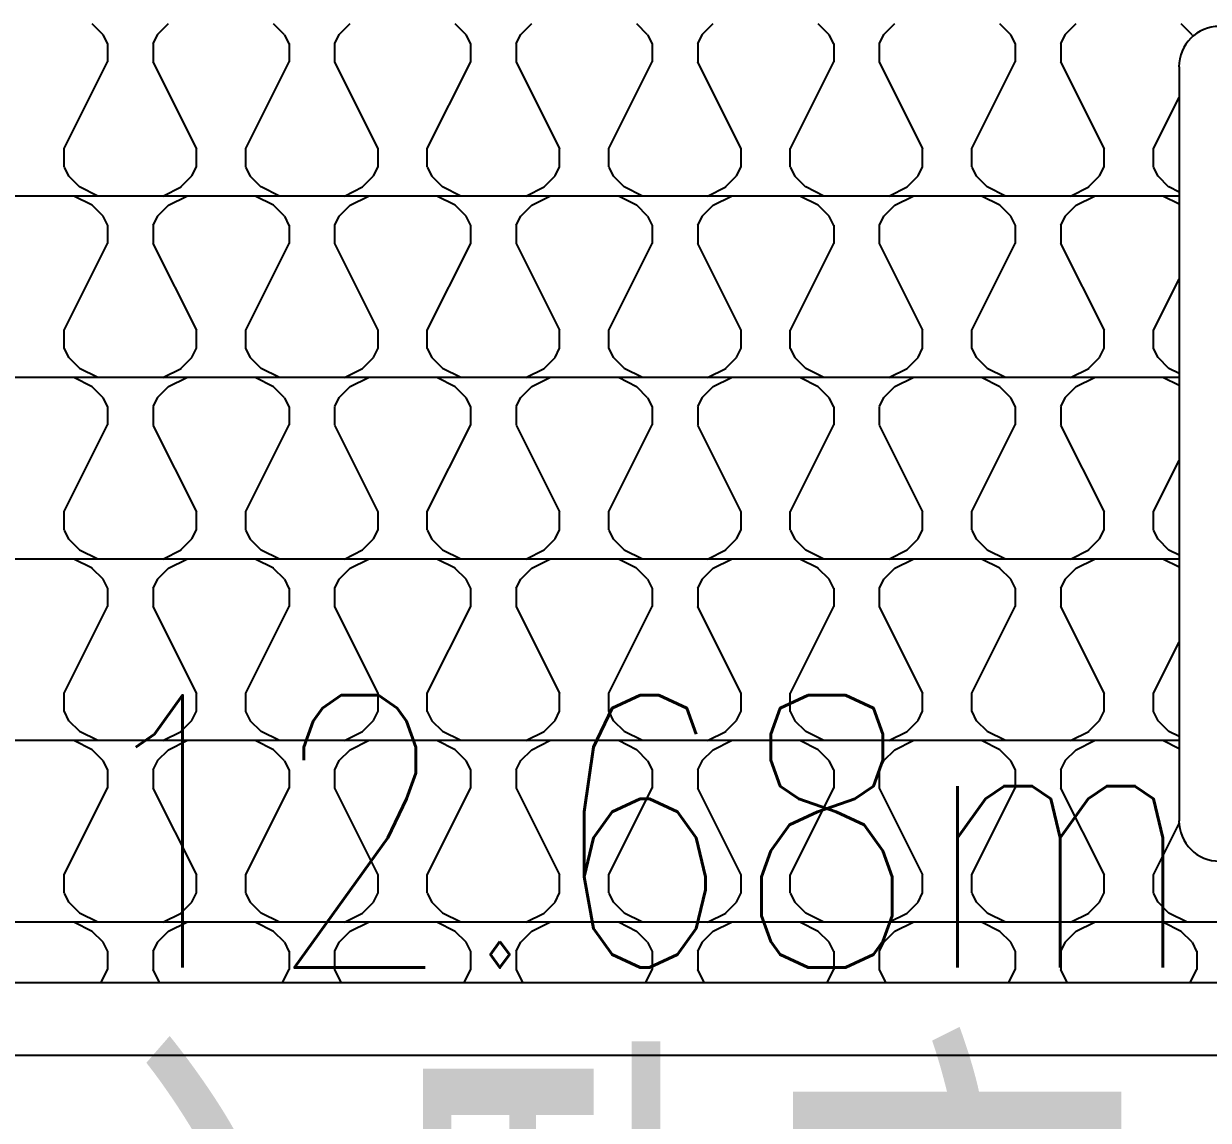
# Model space of a CAD drawing. Header units: millimetres. Extents: x 1143 to 39838, y 578 to 35727.
# Drawn here: x 30366 to 31671, y 25655 to 26863 of the extents above; entities that cross this region are included whole.
import ezdxf
from ezdxf.enums import TextEntityAlignment as Align

# ---------------------------------------------------------------- set-up
doc = ezdxf.new("R2010")
doc.units = ezdxf.units.MM
for name, color, linetype in [('JJ', 8, 'Continuous'), ('PUB_TEXT', 7, 'Continuous'), ('PUB_WINDW', 7, 'Continuous'), ('T', 7, 'Continuous')]:
    doc.layers.add(name, color=color, linetype=linetype)
doc.styles.add('DIM_FONT', font='SIMPLEX', dxfattribs={"width": 0.8})
doc.styles.add('HZ', font='txt', dxfattribs={"width": 0.7, "height": 5, "bigfont": 'hztxt'})
doc.styles.get("Standard").update_dxf_attribs({"font": 'arial.ttf'})

# ---------------------------------------------------------------- blocks, each defined once
blk = doc.blocks.new('A$C2EAD2DD6')
at = {"layer": 'JJ'}
for p, q in [((1890, 1400, -1600), (90, 1400, -1600)), ((1890, 1320, -1600), (90, 1320, -1600)), ((435.6, 1320, -1600), (428.4, 1305.7, -1600)), ((435.6, 1320, -1600), (428.4, 1305.7, -1600)), ((571.1, 1320, -1600), (578.1, 1305.9, -1600)), ((571.1, 1320, -1600), (578.1, 1305.9, -1600)), ((635.6, 1320, -1600), (628.4, 1305.7, -1600)), ((635.6, 1320, -1600), (628.4, 1305.7, -1600)), ((771.1, 1320, -1600), (778.1, 1305.9, -1600)), ((771.1, 1320, -1600), (778.1, 1305.9, -1600)), ((835.6, 1320, -1600), (828.4, 1305.7, -1600)), ((835.6, 1320, -1600), (828.4, 1305.7, -1600)), ((971.1, 1320, -1600), (978.1, 1305.9, -1600)), ((971.1, 1320, -1600), (978.1, 1305.9, -1600)), ((1035.6, 1320, -1600), (1028.4, 1305.7, -1600)), ((1035.6, 1320, -1600), (1028.4, 1305.7, -1600)), ((1171.1, 1320, -1600), (1178.1, 1305.9, -1600)), ((1171.1, 1320, -1600), (1178.1, 1305.9, -1600)), ((1235.6, 1320, -1600), (1228.4, 1305.7, -1600)), ((1235.6, 1320, -1600), (1228.4, 1305.7, -1600)), ((1371.1, 1320, -1600), (1378.1, 1305.9, -1600)), ((1371.1, 1320, -1600), (1378.1, 1305.9, -1600)), ((1435.6, 1320, -1600), (1428.4, 1305.7, -1600)), ((1435.6, 1320, -1600), (1428.4, 1305.7, -1600)), ((1571.1, 1320, -1600), (1578.1, 1305.9, -1600)), ((1571.1, 1320, -1600), (1578.1, 1305.9, -1600)), ((1635.6, 1320, -1600), (1628.4, 1305.7, -1600)), ((1635.6, 1320, -1600), (1628.4, 1305.7, -1600)), ((428.5, 1285.7, -1600), (428.5, 1305.8, -1600)), ((578.3, 1285.7, -1600), (578.3, 1305.8, -1600)), ((628.5, 1285.7, -1600), (628.5, 1305.8, -1600)), ((778.3, 1285.7, -1600), (778.3, 1305.8, -1600)), ((828.5, 1285.7, -1600), (828.5, 1305.8, -1600)), ((978.3, 1285.7, -1600), (978.3, 1305.8, -1600)), ((1028.5, 1285.7, -1600), (1028.5, 1305.8, -1600)), ((1178.3, 1285.7, -1600), (1178.3, 1305.8, -1600)), ((1228.5, 1285.7, -1600), (1228.5, 1305.8, -1600)), ((1378.3, 1285.7, -1600), (1378.3, 1305.8, -1600)), ((1428.5, 1285.7, -1600), (1428.5, 1305.8, -1600)), ((1578.3, 1285.7, -1600), (1578.3, 1305.8, -1600)), ((1628.5, 1285.7, -1600), (1628.5, 1305.8, -1600)), ((428.3, 1285.9, -1600), (433.3, 1275.8, -1600)), ((428.3, 1285.9, -1600), (433.3, 1275.8, -1600)), ((578.2, 1285.6, -1600), (573.2, 1275.6, -1600)), ((578.2, 1285.6, -1600), (573.2, 1275.6, -1600)), ((628.3, 1285.9, -1600), (633.3, 1275.8, -1600)), ((628.3, 1285.9, -1600), (633.3, 1275.8, -1600)), ((778.2, 1285.6, -1600), (773.2, 1275.6, -1600)), ((778.2, 1285.6, -1600), (773.2, 1275.6, -1600)), ((828.3, 1285.9, -1600), (833.3, 1275.8, -1600)), ((828.3, 1285.9, -1600), (833.3, 1275.8, -1600)), ((978.2, 1285.6, -1600), (973.2, 1275.6, -1600)), ((978.2, 1285.6, -1600), (973.2, 1275.6, -1600)), ((1028.3, 1285.9, -1600), (1033.3, 1275.8, -1600)), ((1028.3, 1285.9, -1600), (1033.3, 1275.8, -1600)), ((1178.2, 1285.6, -1600), (1173.2, 1275.6, -1600)), ((1178.2, 1285.6, -1600), (1173.2, 1275.6, -1600)), ((1228.3, 1285.9, -1600), (1233.3, 1275.8, -1600)), ((1228.3, 1285.9, -1600), (1233.3, 1275.8, -1600)), ((1378.2, 1285.6, -1600), (1373.2, 1275.6, -1600)), ((1378.2, 1285.6, -1600), (1373.2, 1275.6, -1600)), ((1428.3, 1285.9, -1600), (1433.3, 1275.8, -1600)), ((1428.3, 1285.9, -1600), (1433.3, 1275.8, -1600)), ((1578.2, 1285.6, -1600), (1573.2, 1275.6, -1600)), ((1578.2, 1285.6, -1600), (1573.2, 1275.6, -1600)), ((1628.3, 1285.9, -1600), (1633.3, 1275.8, -1600)), ((1628.3, 1285.9, -1600), (1633.3, 1275.8, -1600)), ((433.5, 1275.8, -1600), (445.5, 1263.8, -1600)), ((573.3, 1275.6, -1600), (561.2, 1263.6, -1600)), ((633.5, 1275.8, -1600), (645.5, 1263.8, -1600)), ((773.3, 1275.6, -1600), (761.2, 1263.6, -1600)), ((833.5, 1275.8, -1600), (845.5, 1263.8, -1600)), ((973.3, 1275.6, -1600), (961.2, 1263.6, -1600)), ((1033.5, 1275.8, -1600), (1045.5, 1263.8, -1600)), ((1173.3, 1275.6, -1600), (1161.2, 1263.6, -1600)), ((1233.5, 1275.8, -1600), (1245.5, 1263.8, -1600)), ((1373.3, 1275.6, -1600), (1361.2, 1263.6, -1600)), ((1433.5, 1275.8, -1600), (1445.5, 1263.8, -1600)), ((1573.3, 1275.6, -1600), (1561.2, 1263.6, -1600)), ((1633.5, 1275.8, -1600), (1645.5, 1263.8, -1600)), ((377, 1253.6, -1600), (577.1, 1253.6, -1600)), ((439.2, 1253.6, -1600), (459.3, 1243.6, -1600)), ((445.6, 1263.7, -1600), (465.7, 1253.6, -1600)), ((561.2, 1263.6, -1600), (541.1, 1253.6, -1600)), ((567.6, 1253.6, -1600), (547.5, 1243.5, -1600)), ((577.1, 1253.6, -1600), (577.2, 1253.6, -1600)), ((577.2, 1253.6, -1600), (777.3, 1253.6, -1600)), ((639.2, 1253.6, -1600), (659.3, 1243.6, -1600)), ((645.6, 1263.7, -1600), (665.7, 1253.6, -1600)), ((761.2, 1263.6, -1600), (741.1, 1253.6, -1600)), ((767.6, 1253.6, -1600), (747.5, 1243.5, -1600)), ((777.3, 1253.6, -1600), (977.4, 1253.6, -1600)), ((777.3, 1253.6, -1600), (777.3, 1253.6, -1600)), ((839.2, 1253.6, -1600), (859.3, 1243.6, -1600)), ((845.6, 1263.7, -1600), (865.7, 1253.6, -1600)), ((961.2, 1263.6, -1600), (941.1, 1253.6, -1600)), ((967.6, 1253.6, -1600), (947.5, 1243.5, -1600)), ((977.4, 1253.6, -1600), (977.5, 1253.6, -1600)), ((977.5, 1253.6, -1600), (1177.6, 1253.6, -1600)), ((1039.2, 1253.6, -1600), (1059.3, 1243.6, -1600)), ((1045.6, 1263.7, -1600), (1065.7, 1253.6, -1600)), ((1161.2, 1263.6, -1600), (1141.1, 1253.6, -1600)), ((1167.6, 1253.6, -1600), (1147.5, 1243.5, -1600)), ((1177.6, 1253.6, -1600), (1177.7, 1253.6, -1600)), ((1177.7, 1253.6, -1600), (1377.8, 1253.6, -1600)), ((1239.2, 1253.6, -1600), (1259.3, 1243.6, -1600)), ((1245.6, 1263.7, -1600), (1265.7, 1253.6, -1600)), ((1361.2, 1263.6, -1600), (1341.1, 1253.6, -1600)), ((1367.6, 1253.6, -1600), (1347.5, 1243.5, -1600)), ((1377.8, 1253.6, -1600), (1377.9, 1253.6, -1600)), ((1377.9, 1253.6, -1600), (1578, 1253.6, -1600)), ((1439.2, 1253.6, -1600), (1459.3, 1243.6, -1600)), ((1445.6, 1263.7, -1600), (1465.7, 1253.6, -1600)), ((1561.2, 1263.6, -1600), (1541.1, 1253.6, -1600)), ((1567.6, 1253.6, -1600), (1547.5, 1243.5, -1600)), ((1578, 1253.6, -1600), (1578.1, 1253.6, -1600)), ((1578.1, 1253.6, -1600), (1778.2, 1253.6, -1600)), ((1639.2, 1253.6, -1600), (1659.3, 1243.6, -1600)), ((1645.6, 1263.7, -1600), (1665.7, 1253.6, -1600)), ((459.1, 1243.7, -1600), (471.2, 1231.6, -1600)), ((547.6, 1243.5, -1600), (535.5, 1231.4, -1600)), ((659.1, 1243.7, -1600), (671.2, 1231.6, -1600)), ((747.6, 1243.5, -1600), (735.5, 1231.4, -1600)), ((859.1, 1243.7, -1600), (871.2, 1231.6, -1600)), ((947.6, 1243.5, -1600), (935.5, 1231.4, -1600)), ((1059.1, 1243.7, -1600), (1071.2, 1231.6, -1600)), ((1147.6, 1243.5, -1600), (1135.5, 1231.4, -1600)), ((1259.1, 1243.7, -1600), (1271.2, 1231.6, -1600)), ((1347.6, 1243.5, -1600), (1335.5, 1231.4, -1600)), ((1459.1, 1243.7, -1600), (1471.2, 1231.6, -1600)), ((1547.6, 1243.5, -1600), (1535.5, 1231.4, -1600)), ((1659.1, 1243.7, -1600), (1671.2, 1231.6, -1600)), ((471, 1231.6, -1600), (476, 1221.6, -1600)), ((471, 1231.6, -1600), (476, 1221.6, -1600)), ((535.5, 1231.4, -1600), (530.4, 1221.3, -1600)), ((535.5, 1231.4, -1600), (530.4, 1221.3, -1600)), ((671, 1231.6, -1600), (676, 1221.6, -1600)), ((671, 1231.6, -1600), (676, 1221.6, -1600)), ((735.5, 1231.4, -1600), (730.5, 1221.3, -1600)), ((735.5, 1231.4, -1600), (730.5, 1221.3, -1600)), ((871, 1231.6, -1600), (876, 1221.6, -1600)), ((871, 1231.6, -1600), (876, 1221.6, -1600)), ((935.5, 1231.4, -1600), (930.5, 1221.3, -1600)), ((935.5, 1231.4, -1600), (930.5, 1221.3, -1600)), ((1071, 1231.6, -1600), (1076, 1221.6, -1600)), ((1071, 1231.6, -1600), (1076, 1221.6, -1600)), ((1135.5, 1231.4, -1600), (1130.5, 1221.3, -1600)), ((1135.5, 1231.4, -1600), (1130.5, 1221.3, -1600)), ((1271, 1231.6, -1600), (1276, 1221.6, -1600)), ((1271, 1231.6, -1600), (1276, 1221.6, -1600)), ((1335.5, 1231.4, -1600), (1330.5, 1221.3, -1600)), ((1335.5, 1231.4, -1600), (1330.5, 1221.3, -1600)), ((1471, 1231.6, -1600), (1476, 1221.6, -1600)), ((1471, 1231.6, -1600), (1476, 1221.6, -1600)), ((1535.5, 1231.4, -1600), (1530.5, 1221.3, -1600)), ((1535.5, 1231.4, -1600), (1530.5, 1221.3, -1600)), ((1671, 1231.6, -1600), (1676, 1221.6, -1600)), ((1671, 1231.6, -1600), (1676, 1221.6, -1600)), ((476.3, 1221.4, -1600), (476.3, 1201.3, -1600)), ((530.5, 1221.4, -1600), (530.5, 1201.3, -1600)), ((676.3, 1221.4, -1600), (676.3, 1201.3, -1600)), ((730.5, 1221.4, -1600), (730.5, 1201.3, -1600)), ((876.3, 1221.4, -1600), (876.3, 1201.3, -1600)), ((930.5, 1221.4, -1600), (930.5, 1201.3, -1600)), ((1076.3, 1221.4, -1600), (1076.3, 1201.3, -1600)), ((1130.5, 1221.4, -1600), (1130.5, 1201.3, -1600)), ((1276.3, 1221.4, -1600), (1276.3, 1201.3, -1600)), ((1330.5, 1221.4, -1600), (1330.5, 1201.3, -1600)), ((1476.3, 1221.4, -1600), (1476.3, 1201.3, -1600)), ((1530.5, 1221.4, -1600), (1530.5, 1201.3, -1600)), ((1676.3, 1221.4, -1600), (1676.3, 1201.3, -1600)), ((476.2, 1201.3, -1600), (447.9, 1144.8, -1600)), ((476.2, 1201.3, -1600), (447.9, 1144.8, -1600)), ((530.3, 1201.5, -1600), (578.1, 1105.9, -1600)), ((530.3, 1201.5, -1600), (578.1, 1105.9, -1600)), ((676.2, 1201.3, -1600), (628.4, 1105.7, -1600)), ((676.2, 1201.3, -1600), (628.4, 1105.7, -1600)), ((730.3, 1201.5, -1600), (778.1, 1105.9, -1600)), ((730.3, 1201.5, -1600), (778.1, 1105.9, -1600)), ((876.2, 1201.3, -1600), (828.4, 1105.7, -1600)), ((876.2, 1201.3, -1600), (828.4, 1105.7, -1600)), ((930.3, 1201.5, -1600), (978.1, 1105.9, -1600)), ((930.3, 1201.5, -1600), (978.1, 1105.9, -1600)), ((1076.2, 1201.3, -1600), (1028.4, 1105.7, -1600)), ((1076.2, 1201.3, -1600), (1028.4, 1105.7, -1600)), ((1130.3, 1201.5, -1600), (1178.1, 1105.9, -1600)), ((1130.3, 1201.5, -1600), (1178.1, 1105.9, -1600)), ((1276.2, 1201.3, -1600), (1228.4, 1105.7, -1600)), ((1276.2, 1201.3, -1600), (1228.4, 1105.7, -1600)), ((1330.3, 1201.5, -1600), (1378.1, 1105.9, -1600)), ((1330.3, 1201.5, -1600), (1378.1, 1105.9, -1600)), ((1476.2, 1201.3, -1600), (1428.4, 1105.7, -1600)), ((1476.2, 1201.3, -1600), (1428.4, 1105.7, -1600)), ((1530.3, 1201.5, -1600), (1578.1, 1105.9, -1600)), ((1530.3, 1201.5, -1600), (1578.1, 1105.9, -1600)), ((1676.2, 1201.3, -1600), (1628.4, 1105.7, -1600)), ((1676.2, 1201.3, -1600), (1628.4, 1105.7, -1600)), ((448, 311.3, -1600), (448, 1141.8, -1600)), ((578.3, 1085.7, -1600), (578.3, 1105.8, -1600)), ((628.5, 1085.7, -1600), (628.5, 1105.8, -1600)), ((778.3, 1085.7, -1600), (778.3, 1105.8, -1600)), ((828.5, 1085.7, -1600), (828.5, 1105.8, -1600)), ((978.3, 1085.7, -1600), (978.3, 1105.8, -1600)), ((1028.5, 1085.7, -1600), (1028.5, 1105.8, -1600)), ((1178.3, 1085.7, -1600), (1178.3, 1105.8, -1600)), ((1228.5, 1085.7, -1600), (1228.5, 1105.8, -1600)), ((1378.3, 1085.7, -1600), (1378.3, 1105.8, -1600)), ((1428.5, 1085.7, -1600), (1428.5, 1105.8, -1600)), ((1578.3, 1085.7, -1600), (1578.3, 1105.8, -1600)), ((1628.5, 1085.7, -1600), (1628.5, 1105.8, -1600)), ((578.2, 1085.6, -1600), (573.2, 1075.6, -1600)), ((578.2, 1085.6, -1600), (573.2, 1075.6, -1600)), ((628.3, 1085.9, -1600), (633.3, 1075.8, -1600)), ((628.3, 1085.9, -1600), (633.3, 1075.8, -1600)), ((778.2, 1085.6, -1600), (773.2, 1075.6, -1600)), ((778.2, 1085.6, -1600), (773.2, 1075.6, -1600)), ((828.3, 1085.9, -1600), (833.3, 1075.8, -1600)), ((828.3, 1085.9, -1600), (833.3, 1075.8, -1600)), ((978.2, 1085.6, -1600), (973.2, 1075.6, -1600)), ((978.2, 1085.6, -1600), (973.2, 1075.6, -1600)), ((1028.3, 1085.9, -1600), (1033.3, 1075.8, -1600)), ((1028.3, 1085.9, -1600), (1033.3, 1075.8, -1600)), ((1178.2, 1085.6, -1600), (1173.2, 1075.6, -1600)), ((1178.2, 1085.6, -1600), (1173.2, 1075.6, -1600)), ((1228.3, 1085.9, -1600), (1233.3, 1075.8, -1600)), ((1228.3, 1085.9, -1600), (1233.3, 1075.8, -1600)), ((1378.2, 1085.6, -1600), (1373.2, 1075.6, -1600)), ((1378.2, 1085.6, -1600), (1373.2, 1075.6, -1600)), ((1428.3, 1085.9, -1600), (1433.3, 1075.8, -1600)), ((1428.3, 1085.9, -1600), (1433.3, 1075.8, -1600)), ((1578.2, 1085.6, -1600), (1573.2, 1075.6, -1600)), ((1578.2, 1085.6, -1600), (1573.2, 1075.6, -1600)), ((1628.3, 1085.9, -1600), (1633.3, 1075.8, -1600)), ((1628.3, 1085.9, -1600), (1633.3, 1075.8, -1600)), ((573.3, 1075.6, -1600), (561.2, 1063.6, -1600)), ((633.5, 1075.8, -1600), (645.5, 1063.8, -1600)), ((773.3, 1075.6, -1600), (761.2, 1063.6, -1600)), ((833.5, 1075.8, -1600), (845.5, 1063.8, -1600)), ((973.3, 1075.6, -1600), (961.2, 1063.6, -1600)), ((1033.5, 1075.8, -1600), (1045.5, 1063.8, -1600)), ((1173.3, 1075.6, -1600), (1161.2, 1063.6, -1600)), ((1233.5, 1075.8, -1600), (1245.5, 1063.8, -1600)), ((1373.3, 1075.6, -1600), (1361.2, 1063.6, -1600)), ((1433.5, 1075.8, -1600), (1445.5, 1063.8, -1600)), ((1573.3, 1075.6, -1600), (1561.2, 1063.6, -1600)), ((1633.5, 1075.8, -1600), (1645.5, 1063.8, -1600)), ((448, 1062.5, -1600), (465.7, 1053.6, -1600)), ((561.2, 1063.6, -1600), (541.1, 1053.6, -1600)), ((645.6, 1063.7, -1600), (665.7, 1053.6, -1600)), ((761.2, 1063.6, -1600), (741.1, 1053.6, -1600)), ((845.6, 1063.7, -1600), (865.7, 1053.6, -1600)), ((961.2, 1063.6, -1600), (941.1, 1053.6, -1600)), ((1045.6, 1063.7, -1600), (1065.7, 1053.6, -1600)), ((1161.2, 1063.6, -1600), (1141.1, 1053.6, -1600)), ((1245.6, 1063.7, -1600), (1265.7, 1053.6, -1600)), ((1361.2, 1063.6, -1600), (1341.1, 1053.6, -1600)), ((1445.6, 1063.7, -1600), (1465.7, 1053.6, -1600)), ((1561.2, 1063.6, -1600), (1541.1, 1053.6, -1600)), ((1645.6, 1063.7, -1600), (1665.7, 1053.6, -1600)), ((448, 1053.6, -1600), (577.1, 1053.6, -1600)), ((448, 1049.2, -1600), (459.3, 1043.6, -1600)), ((567.6, 1053.6, -1600), (547.5, 1043.5, -1600)), ((577.1, 1053.6, -1600), (577.2, 1053.6, -1600)), ((577.2, 1053.6, -1600), (777.3, 1053.6, -1600)), ((639.2, 1053.6, -1600), (659.3, 1043.6, -1600)), ((767.6, 1053.6, -1600), (747.5, 1043.5, -1600)), ((777.3, 1053.6, -1600), (977.4, 1053.6, -1600)), ((777.3, 1053.6, -1600), (777.3, 1053.6, -1600)), ((839.2, 1053.6, -1600), (859.3, 1043.6, -1600)), ((967.6, 1053.6, -1600), (947.5, 1043.5, -1600)), ((977.4, 1053.6, -1600), (977.5, 1053.6, -1600)), ((977.5, 1053.6, -1600), (1177.6, 1053.6, -1600)), ((1039.2, 1053.6, -1600), (1059.3, 1043.6, -1600)), ((1167.6, 1053.6, -1600), (1147.5, 1043.5, -1600)), ((1177.6, 1053.6, -1600), (1177.7, 1053.6, -1600)), ((1177.7, 1053.6, -1600), (1377.8, 1053.6, -1600)), ((1239.2, 1053.6, -1600), (1259.3, 1043.6, -1600)), ((1367.6, 1053.6, -1600), (1347.5, 1043.5, -1600)), ((1377.8, 1053.6, -1600), (1377.9, 1053.6, -1600)), ((1377.9, 1053.6, -1600), (1578, 1053.6, -1600)), ((1439.2, 1053.6, -1600), (1459.3, 1043.6, -1600)), ((1567.6, 1053.6, -1600), (1547.5, 1043.5, -1600)), ((1578, 1053.6, -1600), (1578.1, 1053.6, -1600)), ((1578.1, 1053.6, -1600), (1778.2, 1053.6, -1600)), ((1639.2, 1053.6, -1600), (1659.3, 1043.6, -1600)), ((459.1, 1043.7, -1600), (471.2, 1031.6, -1600)), ((471, 1031.6, -1600), (476, 1021.6, -1600)), ((471, 1031.6, -1600), (476, 1021.6, -1600)), ((535.5, 1031.4, -1600), (530.4, 1021.3, -1600)), ((535.5, 1031.4, -1600), (530.4, 1021.3, -1600)), ((547.6, 1043.5, -1600), (535.5, 1031.4, -1600)), ((659.1, 1043.7, -1600), (671.2, 1031.6, -1600)), ((671, 1031.6, -1600), (676, 1021.6, -1600)), ((671, 1031.6, -1600), (676, 1021.6, -1600)), ((735.5, 1031.4, -1600), (730.5, 1021.3, -1600)), ((735.5, 1031.4, -1600), (730.5, 1021.3, -1600)), ((747.6, 1043.5, -1600), (735.5, 1031.4, -1600)), ((859.1, 1043.7, -1600), (871.2, 1031.6, -1600)), ((871, 1031.6, -1600), (876, 1021.6, -1600)), ((871, 1031.6, -1600), (876, 1021.6, -1600)), ((935.5, 1031.4, -1600), (930.5, 1021.3, -1600)), ((935.5, 1031.4, -1600), (930.5, 1021.3, -1600)), ((947.6, 1043.5, -1600), (935.5, 1031.4, -1600)), ((1059.1, 1043.7, -1600), (1071.2, 1031.6, -1600)), ((1071, 1031.6, -1600), (1076, 1021.6, -1600)), ((1071, 1031.6, -1600), (1076, 1021.6, -1600)), ((1135.5, 1031.4, -1600), (1130.5, 1021.3, -1600)), ((1135.5, 1031.4, -1600), (1130.5, 1021.3, -1600)), ((1147.6, 1043.5, -1600), (1135.5, 1031.4, -1600)), ((1259.1, 1043.7, -1600), (1271.2, 1031.6, -1600)), ((1271, 1031.6, -1600), (1276, 1021.6, -1600)), ((1271, 1031.6, -1600), (1276, 1021.6, -1600)), ((1335.5, 1031.4, -1600), (1330.5, 1021.3, -1600)), ((1335.5, 1031.4, -1600), (1330.5, 1021.3, -1600)), ((1347.6, 1043.5, -1600), (1335.5, 1031.4, -1600)), ((1459.1, 1043.7, -1600), (1471.2, 1031.6, -1600)), ((1471, 1031.6, -1600), (1476, 1021.6, -1600)), ((1471, 1031.6, -1600), (1476, 1021.6, -1600)), ((1535.5, 1031.4, -1600), (1530.5, 1021.3, -1600)), ((1535.5, 1031.4, -1600), (1530.5, 1021.3, -1600)), ((1547.6, 1043.5, -1600), (1535.5, 1031.4, -1600)), ((1659.1, 1043.7, -1600), (1671.2, 1031.6, -1600)), ((1671, 1031.6, -1600), (1676, 1021.6, -1600)), ((1671, 1031.6, -1600), (1676, 1021.6, -1600)), ((476.3, 1021.4, -1600), (476.3, 1001.3, -1600)), ((530.5, 1021.4, -1600), (530.5, 1001.3, -1600)), ((676.3, 1021.4, -1600), (676.3, 1001.3, -1600)), ((730.5, 1021.4, -1600), (730.5, 1001.3, -1600)), ((876.3, 1021.4, -1600), (876.3, 1001.3, -1600)), ((930.5, 1021.4, -1600), (930.5, 1001.3, -1600)), ((1076.3, 1021.4, -1600), (1076.3, 1001.3, -1600)), ((1130.5, 1021.4, -1600), (1130.5, 1001.3, -1600)), ((1276.3, 1021.4, -1600), (1276.3, 1001.3, -1600)), ((1330.5, 1021.4, -1600), (1330.5, 1001.3, -1600)), ((1476.3, 1021.4, -1600), (1476.3, 1001.3, -1600)), ((1530.5, 1021.4, -1600), (1530.5, 1001.3, -1600)), ((1676.3, 1021.4, -1600), (1676.3, 1001.3, -1600)), ((476.2, 1001.3, -1600), (448, 945, -1600)), ((476.2, 1001.3, -1600), (448, 945, -1600)), ((530.3, 1001.5, -1600), (578.1, 905.9, -1600)), ((530.3, 1001.5, -1600), (578.1, 905.9, -1600)), ((676.2, 1001.3, -1600), (628.4, 905.7, -1600)), ((676.2, 1001.3, -1600), (628.4, 905.7, -1600)), ((730.3, 1001.5, -1600), (778.1, 905.9, -1600)), ((730.3, 1001.5, -1600), (778.1, 905.9, -1600)), ((876.2, 1001.3, -1600), (828.4, 905.7, -1600)), ((876.2, 1001.3, -1600), (828.4, 905.7, -1600)), ((930.3, 1001.5, -1600), (978.1, 905.9, -1600)), ((930.3, 1001.5, -1600), (978.1, 905.9, -1600)), ((1076.2, 1001.3, -1600), (1028.4, 905.7, -1600)), ((1076.2, 1001.3, -1600), (1028.4, 905.7, -1600)), ((1130.3, 1001.5, -1600), (1178.1, 905.9, -1600)), ((1130.3, 1001.5, -1600), (1178.1, 905.9, -1600)), ((1276.2, 1001.3, -1600), (1228.4, 905.7, -1600)), ((1276.2, 1001.3, -1600), (1228.4, 905.7, -1600)), ((1330.3, 1001.5, -1600), (1378.1, 905.9, -1600)), ((1330.3, 1001.5, -1600), (1378.1, 905.9, -1600)), ((1476.2, 1001.3, -1600), (1428.4, 905.7, -1600)), ((1476.2, 1001.3, -1600), (1428.4, 905.7, -1600)), ((1530.3, 1001.5, -1600), (1578.1, 905.9, -1600)), ((1530.3, 1001.5, -1600), (1578.1, 905.9, -1600)), ((1676.2, 1001.3, -1600), (1628.4, 905.7, -1600)), ((1676.2, 1001.3, -1600), (1628.4, 905.7, -1600)), ((578.3, 885.7, -1600), (578.3, 905.8, -1600)), ((628.5, 885.7, -1600), (628.5, 905.8, -1600)), ((778.3, 885.7, -1600), (778.3, 905.8, -1600)), ((828.5, 885.7, -1600), (828.5, 905.8, -1600)), ((978.3, 885.7, -1600), (978.3, 905.8, -1600)), ((1028.5, 885.7, -1600), (1028.5, 905.8, -1600)), ((1178.3, 885.7, -1600), (1178.3, 905.8, -1600)), ((1228.5, 885.7, -1600), (1228.5, 905.8, -1600)), ((1378.3, 885.7, -1600), (1378.3, 905.8, -1600)), ((1428.5, 885.7, -1600), (1428.5, 905.8, -1600)), ((1578.3, 885.7, -1600), (1578.3, 905.8, -1600)), ((1628.5, 885.7, -1600), (1628.5, 905.8, -1600)), ((573.3, 875.6, -1600), (561.2, 863.6, -1600)), ((578.2, 885.6, -1600), (573.2, 875.6, -1600)), ((578.2, 885.6, -1600), (573.2, 875.6, -1600)), ((628.3, 885.9, -1600), (633.3, 875.8, -1600)), ((628.3, 885.9, -1600), (633.3, 875.8, -1600)), ((633.5, 875.8, -1600), (645.5, 863.8, -1600)), ((773.3, 875.6, -1600), (761.2, 863.6, -1600)), ((778.2, 885.6, -1600), (773.2, 875.6, -1600)), ((778.2, 885.6, -1600), (773.2, 875.6, -1600)), ((828.3, 885.9, -1600), (833.3, 875.8, -1600)), ((828.3, 885.9, -1600), (833.3, 875.8, -1600)), ((833.5, 875.8, -1600), (845.5, 863.8, -1600)), ((973.3, 875.6, -1600), (961.2, 863.6, -1600)), ((978.2, 885.6, -1600), (973.2, 875.6, -1600)), ((978.2, 885.6, -1600), (973.2, 875.6, -1600)), ((1028.3, 885.9, -1600), (1033.3, 875.8, -1600)), ((1028.3, 885.9, -1600), (1033.3, 875.8, -1600)), ((1033.5, 875.8, -1600), (1045.5, 863.8, -1600)), ((1173.3, 875.6, -1600), (1161.2, 863.6, -1600)), ((1178.2, 885.6, -1600), (1173.2, 875.6, -1600)), ((1178.2, 885.6, -1600), (1173.2, 875.6, -1600)), ((1228.3, 885.9, -1600), (1233.3, 875.8, -1600)), ((1228.3, 885.9, -1600), (1233.3, 875.8, -1600)), ((1233.5, 875.8, -1600), (1245.5, 863.8, -1600)), ((1373.3, 875.6, -1600), (1361.2, 863.6, -1600)), ((1378.2, 885.6, -1600), (1373.2, 875.6, -1600)), ((1378.2, 885.6, -1600), (1373.2, 875.6, -1600)), ((1428.3, 885.9, -1600), (1433.3, 875.8, -1600)), ((1428.3, 885.9, -1600), (1433.3, 875.8, -1600)), ((1433.5, 875.8, -1600), (1445.5, 863.8, -1600)), ((1573.3, 875.6, -1600), (1561.2, 863.6, -1600)), ((1578.2, 885.6, -1600), (1573.2, 875.6, -1600)), ((1578.2, 885.6, -1600), (1573.2, 875.6, -1600)), ((1628.3, 885.9, -1600), (1633.3, 875.8, -1600)), ((1628.3, 885.9, -1600), (1633.3, 875.8, -1600)), ((1633.5, 875.8, -1600), (1645.5, 863.8, -1600)), ((448, 862.5, -1600), (465.7, 853.6, -1600)), ((561.2, 863.6, -1600), (541.1, 853.6, -1600)), ((645.6, 863.7, -1600), (665.7, 853.6, -1600)), ((761.2, 863.6, -1600), (741.1, 853.6, -1600)), ((845.6, 863.7, -1600), (865.7, 853.6, -1600)), ((961.2, 863.6, -1600), (941.1, 853.6, -1600)), ((1045.6, 863.7, -1600), (1065.7, 853.6, -1600)), ((1161.2, 863.6, -1600), (1141.1, 853.6, -1600)), ((1245.6, 863.7, -1600), (1265.7, 853.6, -1600)), ((1361.2, 863.6, -1600), (1341.1, 853.6, -1600)), ((1445.6, 863.7, -1600), (1465.7, 853.6, -1600)), ((1561.2, 863.6, -1600), (1541.1, 853.6, -1600)), ((1645.6, 863.7, -1600), (1665.7, 853.6, -1600)), ((448, 853.6, -1600), (577.1, 853.6, -1600)), ((448, 849.2, -1600), (459.3, 843.6, -1600)), ((567.6, 853.6, -1600), (547.5, 843.5, -1600)), ((577.1, 853.6, -1600), (577.2, 853.6, -1600)), ((577.2, 853.6, -1600), (777.3, 853.6, -1600)), ((639.2, 853.6, -1600), (659.3, 843.6, -1600)), ((767.6, 853.6, -1600), (747.5, 843.5, -1600)), ((777.3, 853.6, -1600), (977.4, 853.6, -1600)), ((777.3, 853.6, -1600), (777.3, 853.6, -1600)), ((839.2, 853.6, -1600), (859.3, 843.6, -1600)), ((967.6, 853.6, -1600), (947.5, 843.5, -1600)), ((977.4, 853.6, -1600), (977.5, 853.6, -1600)), ((977.5, 853.6, -1600), (1177.6, 853.6, -1600)), ((1039.2, 853.6, -1600), (1059.3, 843.6, -1600)), ((1167.6, 853.6, -1600), (1147.5, 843.5, -1600)), ((1177.6, 853.6, -1600), (1177.7, 853.6, -1600)), ((1177.7, 853.6, -1600), (1377.8, 853.6, -1600)), ((1239.2, 853.6, -1600), (1259.3, 843.6, -1600)), ((1367.6, 853.6, -1600), (1347.5, 843.5, -1600)), ((1377.8, 853.6, -1600), (1377.9, 853.6, -1600)), ((1377.9, 853.6, -1600), (1578, 853.6, -1600)), ((1439.2, 853.6, -1600), (1459.3, 843.6, -1600)), ((1567.6, 853.6, -1600), (1547.5, 843.5, -1600)), ((1578, 853.6, -1600), (1578.1, 853.6, -1600)), ((1578.1, 853.6, -1600), (1778.2, 853.6, -1600)), ((1639.2, 853.6, -1600), (1659.3, 843.6, -1600)), ((459.1, 843.7, -1600), (471.2, 831.6, -1600)), ((547.6, 843.5, -1600), (535.5, 831.4, -1600)), ((659.1, 843.7, -1600), (671.2, 831.6, -1600)), ((747.6, 843.5, -1600), (735.5, 831.4, -1600)), ((859.1, 843.7, -1600), (871.2, 831.6, -1600)), ((947.6, 843.5, -1600), (935.5, 831.4, -1600)), ((1059.1, 843.7, -1600), (1071.2, 831.6, -1600)), ((1147.6, 843.5, -1600), (1135.5, 831.4, -1600)), ((1259.1, 843.7, -1600), (1271.2, 831.6, -1600)), ((1347.6, 843.5, -1600), (1335.5, 831.4, -1600)), ((1459.1, 843.7, -1600), (1471.2, 831.6, -1600)), ((1547.6, 843.5, -1600), (1535.5, 831.4, -1600)), ((1659.1, 843.7, -1600), (1671.2, 831.6, -1600)), ((471, 831.6, -1600), (476, 821.6, -1600)), ((471, 831.6, -1600), (476, 821.6, -1600)), ((535.5, 831.4, -1600), (530.4, 821.3, -1600)), ((535.5, 831.4, -1600), (530.4, 821.3, -1600)), ((671, 831.6, -1600), (676, 821.6, -1600)), ((671, 831.6, -1600), (676, 821.6, -1600)), ((735.5, 831.4, -1600), (730.5, 821.3, -1600)), ((735.5, 831.4, -1600), (730.5, 821.3, -1600)), ((871, 831.6, -1600), (876, 821.6, -1600)), ((871, 831.6, -1600), (876, 821.6, -1600)), ((935.5, 831.4, -1600), (930.5, 821.3, -1600)), ((935.5, 831.4, -1600), (930.5, 821.3, -1600)), ((1071, 831.6, -1600), (1076, 821.6, -1600)), ((1071, 831.6, -1600), (1076, 821.6, -1600)), ((1135.5, 831.4, -1600), (1130.5, 821.3, -1600)), ((1135.5, 831.4, -1600), (1130.5, 821.3, -1600)), ((1271, 831.6, -1600), (1276, 821.6, -1600)), ((1271, 831.6, -1600), (1276, 821.6, -1600)), ((1335.5, 831.4, -1600), (1330.5, 821.3, -1600)), ((1335.5, 831.4, -1600), (1330.5, 821.3, -1600)), ((1471, 831.6, -1600), (1476, 821.6, -1600)), ((1471, 831.6, -1600), (1476, 821.6, -1600)), ((1535.5, 831.4, -1600), (1530.5, 821.3, -1600)), ((1535.5, 831.4, -1600), (1530.5, 821.3, -1600)), ((1671, 831.6, -1600), (1676, 821.6, -1600)), ((1671, 831.6, -1600), (1676, 821.6, -1600)), ((476.3, 821.4, -1600), (476.3, 801.3, -1600)), ((530.5, 821.4, -1600), (530.5, 801.3, -1600)), ((676.3, 821.4, -1600), (676.3, 801.3, -1600)), ((730.5, 821.4, -1600), (730.5, 801.3, -1600)), ((876.3, 821.4, -1600), (876.3, 801.3, -1600)), ((930.5, 821.4, -1600), (930.5, 801.3, -1600)), ((1076.3, 821.4, -1600), (1076.3, 801.3, -1600)), ((1130.5, 821.4, -1600), (1130.5, 801.3, -1600)), ((1276.3, 821.4, -1600), (1276.3, 801.3, -1600)), ((1330.5, 821.4, -1600), (1330.5, 801.3, -1600)), ((1476.3, 821.4, -1600), (1476.3, 801.3, -1600)), ((1530.5, 821.4, -1600), (1530.5, 801.3, -1600)), ((1676.3, 821.4, -1600), (1676.3, 801.3, -1600)), ((476.2, 801.3, -1600), (448, 745, -1600)), ((476.2, 801.3, -1600), (448, 745, -1600)), ((530.3, 801.5, -1600), (578.1, 705.9, -1600)), ((530.3, 801.5, -1600), (578.1, 705.9, -1600)), ((676.2, 801.3, -1600), (628.4, 705.7, -1600)), ((676.2, 801.3, -1600), (628.4, 705.7, -1600)), ((730.3, 801.5, -1600), (778.1, 705.9, -1600)), ((730.3, 801.5, -1600), (778.1, 705.9, -1600)), ((876.2, 801.3, -1600), (828.4, 705.7, -1600)), ((876.2, 801.3, -1600), (828.4, 705.7, -1600)), ((930.3, 801.5, -1600), (978.1, 705.9, -1600)), ((930.3, 801.5, -1600), (978.1, 705.9, -1600)), ((1076.2, 801.3, -1600), (1028.4, 705.7, -1600)), ((1076.2, 801.3, -1600), (1028.4, 705.7, -1600)), ((1130.3, 801.5, -1600), (1178.1, 705.9, -1600)), ((1130.3, 801.5, -1600), (1178.1, 705.9, -1600)), ((1276.2, 801.3, -1600), (1228.4, 705.7, -1600)), ((1276.2, 801.3, -1600), (1228.4, 705.7, -1600)), ((1330.3, 801.5, -1600), (1378.1, 705.9, -1600)), ((1330.3, 801.5, -1600), (1378.1, 705.9, -1600)), ((1476.2, 801.3, -1600), (1428.4, 705.7, -1600)), ((1476.2, 801.3, -1600), (1428.4, 705.7, -1600)), ((1530.3, 801.5, -1600), (1578.1, 705.9, -1600)), ((1530.3, 801.5, -1600), (1578.1, 705.9, -1600)), ((1676.2, 801.3, -1600), (1628.4, 705.7, -1600)), ((1676.2, 801.3, -1600), (1628.4, 705.7, -1600)), ((578.3, 685.7, -1600), (578.3, 705.8, -1600)), ((628.5, 685.7, -1600), (628.5, 705.8, -1600)), ((778.3, 685.7, -1600), (778.3, 705.8, -1600)), ((828.5, 685.7, -1600), (828.5, 705.8, -1600)), ((978.3, 685.7, -1600), (978.3, 705.8, -1600)), ((1028.5, 685.7, -1600), (1028.5, 705.8, -1600)), ((1178.3, 685.7, -1600), (1178.3, 705.8, -1600)), ((1228.5, 685.7, -1600), (1228.5, 705.8, -1600)), ((1378.3, 685.7, -1600), (1378.3, 705.8, -1600)), ((1428.5, 685.7, -1600), (1428.5, 705.8, -1600)), ((1578.3, 685.7, -1600), (1578.3, 705.8, -1600)), ((1628.5, 685.7, -1600), (1628.5, 705.8, -1600)), ((578.2, 685.6, -1600), (573.2, 675.6, -1600)), ((578.2, 685.6, -1600), (573.2, 675.6, -1600)), ((628.3, 685.9, -1600), (633.3, 675.8, -1600)), ((628.3, 685.9, -1600), (633.3, 675.8, -1600)), ((778.2, 685.6, -1600), (773.2, 675.6, -1600)), ((778.2, 685.6, -1600), (773.2, 675.6, -1600)), ((828.3, 685.9, -1600), (833.3, 675.8, -1600)), ((828.3, 685.9, -1600), (833.3, 675.8, -1600)), ((978.2, 685.6, -1600), (973.2, 675.6, -1600)), ((978.2, 685.6, -1600), (973.2, 675.6, -1600)), ((1028.3, 685.9, -1600), (1033.3, 675.8, -1600)), ((1028.3, 685.9, -1600), (1033.3, 675.8, -1600)), ((1178.2, 685.6, -1600), (1173.2, 675.6, -1600)), ((1178.2, 685.6, -1600), (1173.2, 675.6, -1600)), ((1228.3, 685.9, -1600), (1233.3, 675.8, -1600)), ((1228.3, 685.9, -1600), (1233.3, 675.8, -1600)), ((1378.2, 685.6, -1600), (1373.2, 675.6, -1600)), ((1378.2, 685.6, -1600), (1373.2, 675.6, -1600)), ((1428.3, 685.9, -1600), (1433.3, 675.8, -1600)), ((1428.3, 685.9, -1600), (1433.3, 675.8, -1600)), ((1578.2, 685.6, -1600), (1573.2, 675.6, -1600)), ((1578.2, 685.6, -1600), (1573.2, 675.6, -1600)), ((1628.3, 685.9, -1600), (1633.3, 675.8, -1600)), ((1628.3, 685.9, -1600), (1633.3, 675.8, -1600)), ((573.3, 675.6, -1600), (561.2, 663.6, -1600)), ((633.5, 675.8, -1600), (645.5, 663.8, -1600)), ((773.3, 675.6, -1600), (761.2, 663.6, -1600)), ((833.5, 675.8, -1600), (845.5, 663.8, -1600)), ((973.3, 675.6, -1600), (961.2, 663.6, -1600)), ((1033.5, 675.8, -1600), (1045.5, 663.8, -1600)), ((1173.3, 675.6, -1600), (1161.2, 663.6, -1600)), ((1233.5, 675.8, -1600), (1245.5, 663.8, -1600)), ((1373.3, 675.6, -1600), (1361.2, 663.6, -1600)), ((1433.5, 675.8, -1600), (1445.5, 663.8, -1600)), ((1573.3, 675.6, -1600), (1561.2, 663.6, -1600)), ((1633.5, 675.8, -1600), (1645.5, 663.8, -1600)), ((448, 662.5, -1600), (465.7, 653.6, -1600)), ((448, 653.6, -1600), (577.1, 653.6, -1600)), ((561.2, 663.6, -1600), (541.1, 653.6, -1600)), ((567.6, 653.6, -1600), (547.5, 643.5, -1600)), ((577.1, 653.6, -1600), (577.2, 653.6, -1600)), ((577.2, 653.6, -1600), (777.3, 653.6, -1600)), ((639.2, 653.6, -1600), (659.3, 643.6, -1600)), ((645.6, 663.7, -1600), (665.7, 653.6, -1600)), ((761.2, 663.6, -1600), (741.1, 653.6, -1600)), ((767.6, 653.6, -1600), (747.5, 643.5, -1600)), ((777.3, 653.6, -1600), (977.4, 653.6, -1600)), ((777.3, 653.6, -1600), (777.3, 653.6, -1600)), ((839.2, 653.6, -1600), (859.3, 643.6, -1600)), ((845.6, 663.7, -1600), (865.7, 653.6, -1600)), ((961.2, 663.6, -1600), (941.1, 653.6, -1600)), ((967.6, 653.6, -1600), (947.5, 643.5, -1600)), ((977.4, 653.6, -1600), (977.5, 653.6, -1600)), ((977.5, 653.6, -1600), (1177.6, 653.6, -1600)), ((1039.2, 653.6, -1600), (1059.3, 643.6, -1600)), ((1045.6, 663.7, -1600), (1065.7, 653.6, -1600)), ((1161.2, 663.6, -1600), (1141.1, 653.6, -1600)), ((1167.6, 653.6, -1600), (1147.5, 643.5, -1600)), ((1177.6, 653.6, -1600), (1177.7, 653.6, -1600)), ((1177.7, 653.6, -1600), (1377.8, 653.6, -1600)), ((1239.2, 653.6, -1600), (1259.3, 643.6, -1600)), ((1245.6, 663.7, -1600), (1265.7, 653.6, -1600)), ((1361.2, 663.6, -1600), (1341.1, 653.6, -1600)), ((1367.6, 653.6, -1600), (1347.5, 643.5, -1600)), ((1377.8, 653.6, -1600), (1377.9, 653.6, -1600)), ((1377.9, 653.6, -1600), (1578, 653.6, -1600)), ((1439.2, 653.6, -1600), (1459.3, 643.6, -1600)), ((1445.6, 663.7, -1600), (1465.7, 653.6, -1600)), ((1561.2, 663.6, -1600), (1541.1, 653.6, -1600)), ((1567.6, 653.6, -1600), (1547.5, 643.5, -1600)), ((1578, 653.6, -1600), (1578.1, 653.6, -1600)), ((1578.1, 653.6, -1600), (1778.2, 653.6, -1600)), ((1639.2, 653.6, -1600), (1659.3, 643.6, -1600)), ((1645.6, 663.7, -1600), (1665.7, 653.6, -1600)), ((448, 649.2, -1600), (459.3, 643.6, -1600)), ((459.1, 643.7, -1600), (471.2, 631.6, -1600)), ((547.6, 643.5, -1600), (535.5, 631.4, -1600)), ((659.1, 643.7, -1600), (671.2, 631.6, -1600)), ((747.6, 643.5, -1600), (735.5, 631.4, -1600)), ((859.1, 643.7, -1600), (871.2, 631.6, -1600)), ((947.6, 643.5, -1600), (935.5, 631.4, -1600)), ((1059.1, 643.7, -1600), (1071.2, 631.6, -1600)), ((1147.6, 643.5, -1600), (1135.5, 631.4, -1600)), ((1259.1, 643.7, -1600), (1271.2, 631.6, -1600)), ((1347.6, 643.5, -1600), (1335.5, 631.4, -1600)), ((1459.1, 643.7, -1600), (1471.2, 631.6, -1600)), ((1547.6, 643.5, -1600), (1535.5, 631.4, -1600)), ((1659.1, 643.7, -1600), (1671.2, 631.6, -1600)), ((471, 631.6, -1600), (476, 621.6, -1600)), ((471, 631.6, -1600), (476, 621.6, -1600)), ((535.5, 631.4, -1600), (530.4, 621.3, -1600)), ((535.5, 631.4, -1600), (530.4, 621.3, -1600)), ((671, 631.6, -1600), (676, 621.6, -1600)), ((671, 631.6, -1600), (676, 621.6, -1600)), ((735.5, 631.4, -1600), (730.5, 621.3, -1600)), ((735.5, 631.4, -1600), (730.5, 621.3, -1600)), ((871, 631.6, -1600), (876, 621.6, -1600)), ((871, 631.6, -1600), (876, 621.6, -1600)), ((935.5, 631.4, -1600), (930.5, 621.3, -1600)), ((935.5, 631.4, -1600), (930.5, 621.3, -1600)), ((1071, 631.6, -1600), (1076, 621.6, -1600)), ((1071, 631.6, -1600), (1076, 621.6, -1600)), ((1135.5, 631.4, -1600), (1130.5, 621.3, -1600)), ((1135.5, 631.4, -1600), (1130.5, 621.3, -1600)), ((1271, 631.6, -1600), (1276, 621.6, -1600)), ((1271, 631.6, -1600), (1276, 621.6, -1600)), ((1335.5, 631.4, -1600), (1330.5, 621.3, -1600)), ((1335.5, 631.4, -1600), (1330.5, 621.3, -1600)), ((1471, 631.6, -1600), (1476, 621.6, -1600)), ((1471, 631.6, -1600), (1476, 621.6, -1600)), ((1535.5, 631.4, -1600), (1530.5, 621.3, -1600)), ((1535.5, 631.4, -1600), (1530.5, 621.3, -1600)), ((1671, 631.6, -1600), (1676, 621.6, -1600)), ((1671, 631.6, -1600), (1676, 621.6, -1600)), ((476.3, 621.4, -1600), (476.3, 601.3, -1600)), ((530.5, 621.4, -1600), (530.5, 601.3, -1600)), ((676.3, 621.4, -1600), (676.3, 601.3, -1600)), ((730.5, 621.4, -1600), (730.5, 601.3, -1600)), ((876.3, 621.4, -1600), (876.3, 601.3, -1600)), ((930.5, 621.4, -1600), (930.5, 601.3, -1600)), ((1076.3, 621.4, -1600), (1076.3, 601.3, -1600)), ((1130.5, 621.4, -1600), (1130.5, 601.3, -1600)), ((1276.3, 621.4, -1600), (1276.3, 601.3, -1600)), ((1330.5, 621.4, -1600), (1330.5, 601.3, -1600)), ((1476.3, 621.4, -1600), (1476.3, 601.3, -1600)), ((1530.5, 621.4, -1600), (1530.5, 601.3, -1600)), ((1676.3, 621.4, -1600), (1676.3, 601.3, -1600)), ((476.2, 601.3, -1600), (448, 545, -1600)), ((476.2, 601.3, -1600), (448, 545, -1600)), ((530.3, 601.5, -1600), (578.1, 505.9, -1600)), ((530.3, 601.5, -1600), (578.1, 505.9, -1600)), ((676.2, 601.3, -1600), (628.4, 505.7, -1600)), ((676.2, 601.3, -1600), (628.4, 505.7, -1600)), ((730.3, 601.5, -1600), (778.1, 505.9, -1600)), ((730.3, 601.5, -1600), (778.1, 505.9, -1600)), ((876.2, 601.3, -1600), (828.4, 505.7, -1600)), ((876.2, 601.3, -1600), (828.4, 505.7, -1600)), ((930.3, 601.5, -1600), (978.1, 505.9, -1600)), ((930.3, 601.5, -1600), (978.1, 505.9, -1600)), ((1076.2, 601.3, -1600), (1028.4, 505.7, -1600)), ((1076.2, 601.3, -1600), (1028.4, 505.7, -1600)), ((1130.3, 601.5, -1600), (1178.1, 505.9, -1600)), ((1130.3, 601.5, -1600), (1178.1, 505.9, -1600)), ((1276.2, 601.3, -1600), (1228.4, 505.7, -1600)), ((1276.2, 601.3, -1600), (1228.4, 505.7, -1600)), ((1330.3, 601.5, -1600), (1378.1, 505.9, -1600)), ((1330.3, 601.5, -1600), (1378.1, 505.9, -1600)), ((1476.2, 601.3, -1600), (1428.4, 505.7, -1600)), ((1476.2, 601.3, -1600), (1428.4, 505.7, -1600)), ((1530.3, 601.5, -1600), (1578.1, 505.9, -1600)), ((1530.3, 601.5, -1600), (1578.1, 505.9, -1600)), ((1676.2, 601.3, -1600), (1628.4, 505.7, -1600)), ((1676.2, 601.3, -1600), (1628.4, 505.7, -1600)), ((578.3, 485.7, -1600), (578.3, 505.8, -1600)), ((628.5, 485.7, -1600), (628.5, 505.8, -1600)), ((778.3, 485.7, -1600), (778.3, 505.8, -1600)), ((828.5, 485.7, -1600), (828.5, 505.8, -1600)), ((978.3, 485.7, -1600), (978.3, 505.8, -1600)), ((1028.5, 485.7, -1600), (1028.5, 505.8, -1600)), ((1178.3, 485.7, -1600), (1178.3, 505.8, -1600)), ((1228.5, 485.7, -1600), (1228.5, 505.8, -1600)), ((1378.3, 485.7, -1600), (1378.3, 505.8, -1600)), ((1428.5, 485.7, -1600), (1428.5, 505.8, -1600)), ((1578.3, 485.7, -1600), (1578.3, 505.8, -1600)), ((1628.5, 485.7, -1600), (1628.5, 505.8, -1600)), ((578.2, 485.6, -1600), (573.2, 475.6, -1600)), ((578.2, 485.6, -1600), (573.2, 475.6, -1600)), ((628.3, 485.9, -1600), (633.3, 475.8, -1600)), ((628.3, 485.9, -1600), (633.3, 475.8, -1600)), ((778.2, 485.6, -1600), (773.2, 475.6, -1600)), ((778.2, 485.6, -1600), (773.2, 475.6, -1600)), ((828.3, 485.9, -1600), (833.3, 475.8, -1600)), ((828.3, 485.9, -1600), (833.3, 475.8, -1600)), ((978.2, 485.6, -1600), (973.2, 475.6, -1600)), ((978.2, 485.6, -1600), (973.2, 475.6, -1600)), ((1028.3, 485.9, -1600), (1033.3, 475.8, -1600)), ((1028.3, 485.9, -1600), (1033.3, 475.8, -1600)), ((1178.2, 485.6, -1600), (1173.2, 475.6, -1600)), ((1178.2, 485.6, -1600), (1173.2, 475.6, -1600)), ((1228.3, 485.9, -1600), (1233.3, 475.8, -1600)), ((1228.3, 485.9, -1600), (1233.3, 475.8, -1600)), ((1378.2, 485.6, -1600), (1373.2, 475.6, -1600)), ((1378.2, 485.6, -1600), (1373.2, 475.6, -1600)), ((1428.3, 485.9, -1600), (1433.3, 475.8, -1600)), ((1428.3, 485.9, -1600), (1433.3, 475.8, -1600)), ((1578.2, 485.6, -1600), (1573.2, 475.6, -1600)), ((1578.2, 485.6, -1600), (1573.2, 475.6, -1600)), ((1628.3, 485.9, -1600), (1633.3, 475.8, -1600)), ((1628.3, 485.9, -1600), (1633.3, 475.8, -1600)), ((573.3, 475.7, -1600), (561.2, 463.6, -1600)), ((633.5, 475.8, -1600), (645.5, 463.8, -1600)), ((773.3, 475.7, -1600), (761.2, 463.6, -1600)), ((833.5, 475.8, -1600), (845.5, 463.8, -1600)), ((973.3, 475.7, -1600), (961.2, 463.6, -1600)), ((1033.5, 475.8, -1600), (1045.5, 463.8, -1600)), ((1173.3, 475.7, -1600), (1161.2, 463.6, -1600)), ((1233.5, 475.8, -1600), (1245.5, 463.8, -1600)), ((1373.3, 475.7, -1600), (1361.2, 463.6, -1600)), ((1433.5, 475.8, -1600), (1445.5, 463.8, -1600)), ((1573.3, 475.7, -1600), (1561.2, 463.6, -1600)), ((1633.5, 475.8, -1600), (1645.5, 463.8, -1600)), ((448, 462.5, -1600), (465.7, 453.6, -1600)), ((561.2, 463.6, -1600), (541.1, 453.6, -1600)), ((645.6, 463.7, -1600), (665.7, 453.6, -1600)), ((761.2, 463.6, -1600), (741.1, 453.6, -1600)), ((845.6, 463.7, -1600), (865.7, 453.6, -1600)), ((961.2, 463.6, -1600), (941.1, 453.6, -1600)), ((1045.6, 463.7, -1600), (1065.7, 453.6, -1600)), ((1161.2, 463.6, -1600), (1141.1, 453.6, -1600)), ((1245.6, 463.7, -1600), (1265.7, 453.6, -1600)), ((1361.2, 463.6, -1600), (1341.1, 453.6, -1600)), ((1445.6, 463.7, -1600), (1465.7, 453.6, -1600)), ((1561.2, 463.6, -1600), (1541.1, 453.6, -1600)), ((1645.6, 463.7, -1600), (1665.7, 453.6, -1600)), ((448, 453.6, -1600), (577.1, 453.6, -1600)), ((448, 449.2, -1600), (459.3, 443.6, -1600)), ((567.6, 453.6, -1600), (547.5, 443.5, -1600)), ((577.1, 453.6, -1600), (577.2, 453.6, -1600)), ((577.2, 453.6, -1600), (777.3, 453.6, -1600)), ((639.2, 453.6, -1600), (659.3, 443.6, -1600)), ((767.6, 453.6, -1600), (747.5, 443.5, -1600)), ((777.3, 453.6, -1600), (977.4, 453.6, -1600)), ((777.3, 453.6, -1600), (777.3, 453.6, -1600)), ((839.2, 453.6, -1600), (859.3, 443.6, -1600)), ((967.6, 453.6, -1600), (947.5, 443.5, -1600)), ((977.4, 453.6, -1600), (977.5, 453.6, -1600)), ((977.5, 453.6, -1600), (1177.6, 453.6, -1600)), ((1039.2, 453.6, -1600), (1059.3, 443.6, -1600)), ((1167.6, 453.6, -1600), (1147.5, 443.5, -1600)), ((1177.6, 453.6, -1600), (1177.7, 453.6, -1600)), ((1177.7, 453.6, -1600), (1377.8, 453.6, -1600)), ((1239.2, 453.6, -1600), (1259.3, 443.6, -1600)), ((1367.6, 453.6, -1600), (1347.5, 443.5, -1600)), ((1377.8, 453.6, -1600), (1377.9, 453.6, -1600)), ((1377.9, 453.6, -1600), (1578, 453.6, -1600)), ((1439.2, 453.6, -1600), (1459.3, 443.6, -1600)), ((1567.6, 453.6, -1600), (1547.5, 443.5, -1600)), ((1578, 453.6, -1600), (1578.1, 453.6, -1600)), ((1578.1, 453.6, -1600), (1778.2, 453.6, -1600)), ((1639.2, 453.6, -1600), (1659.3, 443.6, -1600)), ((459.1, 443.7, -1600), (471.2, 431.6, -1600)), ((471, 431.6, -1600), (476, 421.6, -1600)), ((471, 431.6, -1600), (476, 421.6, -1600)), ((535.5, 431.4, -1600), (530.4, 421.3, -1600)), ((535.5, 431.4, -1600), (530.4, 421.3, -1600)), ((547.6, 443.5, -1600), (535.5, 431.4, -1600)), ((659.1, 443.7, -1600), (671.2, 431.6, -1600)), ((671, 431.6, -1600), (676, 421.6, -1600)), ((671, 431.6, -1600), (676, 421.6, -1600)), ((735.5, 431.4, -1600), (730.5, 421.3, -1600)), ((735.5, 431.4, -1600), (730.5, 421.3, -1600)), ((747.6, 443.5, -1600), (735.5, 431.4, -1600)), ((859.1, 443.7, -1600), (871.2, 431.6, -1600)), ((871, 431.6, -1600), (876, 421.6, -1600)), ((871, 431.6, -1600), (876, 421.6, -1600)), ((935.5, 431.4, -1600), (930.5, 421.3, -1600)), ((935.5, 431.4, -1600), (930.5, 421.3, -1600)), ((947.6, 443.5, -1600), (935.5, 431.4, -1600)), ((1059.1, 443.7, -1600), (1071.2, 431.6, -1600)), ((1071, 431.6, -1600), (1076, 421.6, -1600)), ((1071, 431.6, -1600), (1076, 421.6, -1600)), ((1135.5, 431.4, -1600), (1130.5, 421.3, -1600)), ((1135.5, 431.4, -1600), (1130.5, 421.3, -1600)), ((1147.6, 443.5, -1600), (1135.5, 431.4, -1600)), ((1259.1, 443.7, -1600), (1271.2, 431.6, -1600)), ((1271, 431.6, -1600), (1276, 421.6, -1600)), ((1271, 431.6, -1600), (1276, 421.6, -1600)), ((1335.5, 431.4, -1600), (1330.5, 421.3, -1600)), ((1335.5, 431.4, -1600), (1330.5, 421.3, -1600)), ((1347.6, 443.5, -1600), (1335.5, 431.4, -1600)), ((1459.1, 443.7, -1600), (1471.2, 431.6, -1600)), ((1471, 431.6, -1600), (1476, 421.6, -1600)), ((1471, 431.6, -1600), (1476, 421.6, -1600)), ((1535.5, 431.4, -1600), (1530.5, 421.3, -1600)), ((1535.5, 431.4, -1600), (1530.5, 421.3, -1600)), ((1547.6, 443.5, -1600), (1535.5, 431.4, -1600)), ((1659.1, 443.7, -1600), (1671.2, 431.6, -1600)), ((1671, 431.6, -1600), (1676, 421.6, -1600)), ((1671, 431.6, -1600), (1676, 421.6, -1600)), ((476.3, 421.4, -1600), (476.3, 401.3, -1600)), ((530.5, 421.4, -1600), (530.5, 401.3, -1600)), ((676.3, 421.4, -1600), (676.3, 401.3, -1600)), ((730.5, 421.4, -1600), (730.5, 401.3, -1600)), ((876.3, 421.4, -1600), (876.3, 401.3, -1600)), ((930.5, 421.4, -1600), (930.5, 401.3, -1600)), ((1076.3, 421.4, -1600), (1076.3, 401.3, -1600)), ((1130.5, 421.4, -1600), (1130.5, 401.3, -1600)), ((1276.3, 421.4, -1600), (1276.3, 401.3, -1600)), ((1330.5, 421.4, -1600), (1330.5, 401.3, -1600)), ((1476.3, 421.4, -1600), (1476.3, 401.3, -1600)), ((1530.5, 421.4, -1600), (1530.5, 401.3, -1600)), ((1676.3, 421.4, -1600), (1676.3, 401.3, -1600)), ((476.2, 401.3, -1600), (448, 345, -1600)), ((476.2, 401.3, -1600), (448, 345, -1600)), ((530.3, 401.5, -1600), (578.1, 305.9, -1600)), ((530.3, 401.5, -1600), (578.1, 305.9, -1600)), ((676.2, 401.3, -1600), (628.4, 305.7, -1600)), ((676.2, 401.3, -1600), (628.4, 305.7, -1600)), ((730.3, 401.5, -1600), (778.1, 305.9, -1600)), ((730.3, 401.5, -1600), (778.1, 305.9, -1600)), ((876.2, 401.3, -1600), (828.4, 305.7, -1600)), ((876.2, 401.3, -1600), (828.4, 305.7, -1600)), ((930.3, 401.5, -1600), (978.1, 305.9, -1600)), ((930.3, 401.5, -1600), (978.1, 305.9, -1600)), ((1076.2, 401.3, -1600), (1028.4, 305.7, -1600)), ((1076.2, 401.3, -1600), (1028.4, 305.7, -1600)), ((1130.3, 401.5, -1600), (1178.1, 305.9, -1600)), ((1130.3, 401.5, -1600), (1178.1, 305.9, -1600)), ((1276.2, 401.3, -1600), (1228.4, 305.7, -1600)), ((1276.2, 401.3, -1600), (1228.4, 305.7, -1600)), ((1330.3, 401.5, -1600), (1378.1, 305.9, -1600)), ((1330.3, 401.5, -1600), (1378.1, 305.9, -1600)), ((1476.2, 401.3, -1600), (1428.4, 305.7, -1600)), ((1476.2, 401.3, -1600), (1428.4, 305.7, -1600)), ((1530.3, 401.5, -1600), (1578.1, 305.9, -1600)), ((1530.3, 401.5, -1600), (1578.1, 305.9, -1600)), ((1676.2, 401.3, -1600), (1628.4, 305.7, -1600)), ((1676.2, 401.3, -1600), (1628.4, 305.7, -1600)), ((578.3, 285.7, -1600), (578.3, 305.8, -1600)), ((628.5, 285.7, -1600), (628.5, 305.8, -1600)), ((778.3, 285.7, -1600), (778.3, 305.8, -1600)), ((828.5, 285.7, -1600), (828.5, 305.8, -1600)), ((978.3, 285.7, -1600), (978.3, 305.8, -1600)), ((1028.5, 285.7, -1600), (1028.5, 305.8, -1600)), ((1178.3, 285.7, -1600), (1178.3, 305.8, -1600)), ((1228.5, 285.7, -1600), (1228.5, 305.8, -1600)), ((1378.3, 285.7, -1600), (1378.3, 305.8, -1600)), ((1428.5, 285.7, -1600), (1428.5, 305.8, -1600)), ((1578.3, 285.7, -1600), (1578.3, 305.8, -1600)), ((1628.5, 285.7, -1600), (1628.5, 305.8, -1600)), ((432.5, 277.4, -1600), (433.3, 275.8, -1600)), ((432.5, 277.4, -1600), (433.3, 275.8, -1600)), ((433.5, 275.8, -1600), (445.5, 263.8, -1600)), ((573.3, 275.7, -1600), (561.2, 263.6, -1600)), ((578.2, 285.6, -1600), (573.2, 275.6, -1600)), ((578.2, 285.6, -1600), (573.2, 275.6, -1600)), ((628.3, 285.9, -1600), (633.3, 275.8, -1600)), ((628.3, 285.9, -1600), (633.3, 275.8, -1600)), ((633.5, 275.8, -1600), (645.5, 263.8, -1600)), ((773.3, 275.7, -1600), (761.2, 263.6, -1600)), ((778.2, 285.6, -1600), (773.2, 275.6, -1600)), ((778.2, 285.6, -1600), (773.2, 275.6, -1600)), ((828.3, 285.9, -1600), (833.3, 275.8, -1600)), ((828.3, 285.9, -1600), (833.3, 275.8, -1600)), ((833.5, 275.8, -1600), (845.5, 263.8, -1600)), ((973.3, 275.7, -1600), (961.2, 263.6, -1600)), ((978.2, 285.6, -1600), (973.2, 275.6, -1600)), ((978.2, 285.6, -1600), (973.2, 275.6, -1600)), ((1028.3, 285.9, -1600), (1033.3, 275.8, -1600)), ((1028.3, 285.9, -1600), (1033.3, 275.8, -1600)), ((1033.5, 275.8, -1600), (1045.5, 263.8, -1600)), ((1173.3, 275.7, -1600), (1161.2, 263.6, -1600)), ((1178.2, 285.6, -1600), (1173.2, 275.6, -1600)), ((1178.2, 285.6, -1600), (1173.2, 275.6, -1600)), ((1228.3, 285.9, -1600), (1233.3, 275.8, -1600)), ((1228.3, 285.9, -1600), (1233.3, 275.8, -1600)), ((1233.5, 275.8, -1600), (1245.5, 263.8, -1600)), ((1373.3, 275.7, -1600), (1361.2, 263.6, -1600)), ((1378.2, 285.6, -1600), (1373.2, 275.6, -1600)), ((1378.2, 285.6, -1600), (1373.2, 275.6, -1600)), ((1428.3, 285.9, -1600), (1433.3, 275.8, -1600)), ((1428.3, 285.9, -1600), (1433.3, 275.8, -1600)), ((1433.5, 275.8, -1600), (1445.5, 263.8, -1600)), ((1573.3, 275.7, -1600), (1561.2, 263.6, -1600)), ((1578.2, 285.6, -1600), (1573.2, 275.6, -1600)), ((1578.2, 285.6, -1600), (1573.2, 275.6, -1600)), ((1628.3, 285.9, -1600), (1633.3, 275.8, -1600)), ((1628.3, 285.9, -1600), (1633.3, 275.8, -1600)), ((1633.5, 275.8, -1600), (1645.5, 263.8, -1600))]:
    blk.add_line(p, q, dxfattribs=at)
for centre, start, end in [((403.5, 1141.8, -1600), 360, 90), ((403.5, 311.3, -1600), 270, 360)]:
    blk.add_arc(centre, 44.6, start, end, dxfattribs=at)
at = {"style": 'DIM_FONT', "width": 0.8, "flags": 9}
for tag in ['XSIZE', 'YSIZE']:
    blk.add_attdef(tag, (0, 1450, -1600), '', height=0.5, rotation=315, dxfattribs=at)
blk = doc.blocks.new('1T4F81聚福元')
at = {"layer": 'JJ', "rotation": 180}
blk.add_blockref('A$C2EAD2DD6', (6897.1, -2312.1), dxfattribs=at)
at = {"style": 'DIM_FONT', "oblique": -180, "text_generation_flag": 4, "width": 0.8, "flags": 9}
for tag, p, rotation in [('XSIZE', (1326.3, -15051.1), 135), ('YSIZE', (1326.3, -15051.1), 135), ('XSIZE', (3900.1, -18100), 45), ('YSIZE', (3900.1, -18100), 45)]:
    blk.add_attdef(tag, p, '', height=0.5, rotation=rotation, dxfattribs=at)
at = {"layer": 'JJ', "oblique": -180, "text_generation_flag": 4, "width": 0.8, "flags": 9}
for p in [(1764.7, -14093.6), (2339, -19893.8)]:
    blk.add_attdef('XSIZE', p, '', height=0.441, dxfattribs=at)
blk.add_attdef('XSIZE', (-13521.8, -18540), '', height=0.441, rotation=90, dxfattribs=at)
at = {"layer": 'PUB_TEXT', "style": 'DIM_FONT', "width": 0.8}
blk.add_text('12.68m', height=300, dxfattribs=at).set_placement((6472.4, -3465.7, -1533.8), align=Align.MIDDLE_RIGHT)
at = {"layer": 'T', "style": 'HZ', "width": 0.7}
blk.add_text('主卧室', height=600, dxfattribs=at).set_placement((5154.3, -4350.6))

msp = doc.modelspace()

# ---------------------------------------------------------------- block references
at = {"layer": 'PUB_WINDW'}
msp.add_blockref('1T4F81聚福元', (25189.3, 29439.1), dxfattribs=at)

doc.saveas('drawing.dxf')
